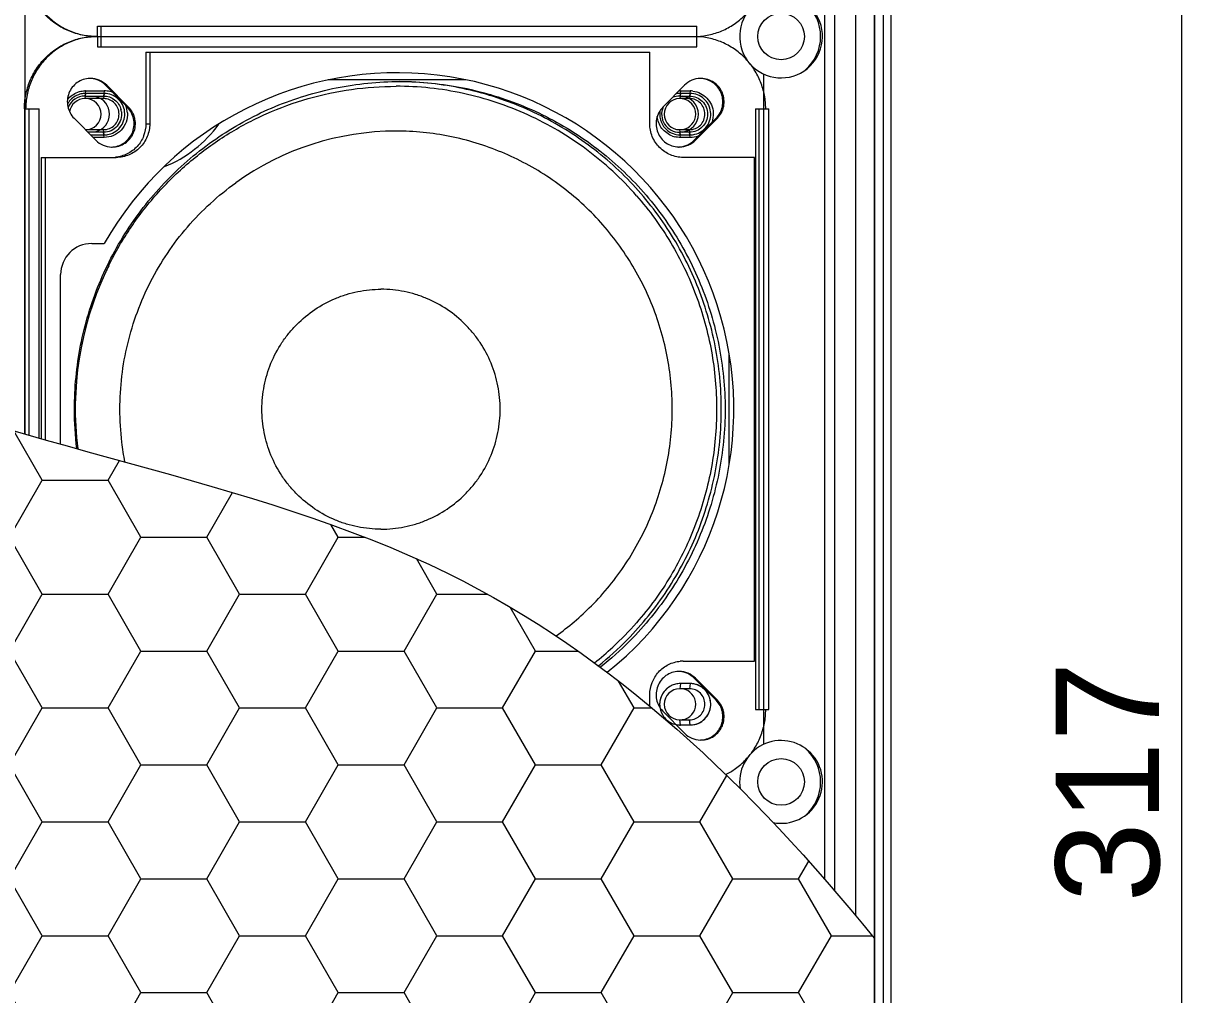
# Model space of a CAD drawing. Header units: millimetres. Extents: x 0 to 1782, y 0 to 1260.
# Drawn here: x 267.5 to 381.3, y 806.8 to 900.5 of the extents above; entities that cross this region are included whole.
import ezdxf

# ---------------------------------------------------------------- set-up
doc = ezdxf.new("R2010")
doc.units = ezdxf.units.MM
doc.header["$LTSCALE"] = 0.1
doc.layers.get('0').update_dxf_attribs({"lineweight": 13})
doc.layers.get('Defpoints').update_dxf_attribs({"lineweight": 9})
doc.layers.add('标注', color=251, linetype='Continuous', lineweight=9)
doc.styles.get("Standard").update_dxf_attribs({"font": 'arial.ttf'})
doc.dimstyles.new('STANDARD 4', dxfattribs={"dimscale": 4, "dimtxt": 2.5, "dimasz": 1.5, "dimexe": 0.5, "dimexo": 0.5, "dimgap": 0.5, "dimtad": 1, "dimtoh": 1, "dimdec": 1, "dimzin": 12, "dimdsep": 46, "dimtxsty": 'Standard', "dimcen": 0, "dimclrd": 256, "dimclre": 256, "dimclrt": 256, "dimadec": 0, "dimazin": 0, "dimtp": 0.01, "dimtm": 0.01, "dimtfac": 1, "dimtdec": 1, "dimtofl": 0, "dimtmove": 0, "dimatfit": 3, "dimfxl": 1, "dimtolj": 1, "dimtzin": 4, "dimlwd": -1, "dimlwe": -1, "dimarcsym": 0})

# ---------------------------------------------------------------- blocks, each defined once
blk = doc.blocks.new('*D3')
at = {"layer": 'Defpoints', "color": 0, "transparency": 16777216}
for p in [(347.6, 985.8), (379.29, 985.8), (351.21, 668.8)]:
    blk.add_point(p, dxfattribs=at)
at = {"layer": '标注', "transparency": 16777216}
for p, q in [((349.6, 985.8), (381.29, 985.8)), ((379.29, 674.8), (379.29, 979.8)), ((353.21, 668.8), (381.29, 668.8))]:
    blk.add_line(p, q, dxfattribs=at)
for points in [[(378.29, 979.8), (380.29, 979.8), (379.29, 985.8)], [(378.29, 674.8), (380.29, 674.8), (379.29, 668.8)]]:
    blk.add_solid(points, dxfattribs=at)
at = {"layer": '标注', "transparency": 16777216, "insert": (372.18, 827.3), "char_height": 10, "attachment_point": 5, "rotation": 90}
blk.add_mtext('\\A1;317', dxfattribs=at)

msp = doc.modelspace()

# ---------------------------------------------------------------- hatches: boundary and pattern name
at = {"layer": '标注'}
h = msp.add_hatch(dxfattribs=at)
h.set_pattern_fill('HONEY', color=256, scale=2)
h.set_pattern_definition([(0, (631.211, 141.5306), (9.525, 5.49926), [6.35, -12.7]), (120, (631.211, 141.5306), (-9.525, 5.49926), [6.35, -12.7]), (60, (631.211, 141.5306), (2e-08, 10.998523), [-12.7, 6.35])])
edge = h.paths.add_edge_path()
edge.add_spline(control_points=[(349.58, 812.21), (337.65, 826.91), (308.87, 854.53), (234.31, 863.25), (184.37, 916.54), (164.79, 958.13), (158.76, 972.55)], knot_values=[29.485286, 29.485286, 29.485286, 29.485286, 84.993062, 150.670041, 241.548536, 288.497234, 288.497234, 288.497234, 288.497234], degree=3, periodic=0)
edge.add_line((158.76, 972.55), (142.62, 972.55))
edge.add_line((142.62, 972.55), (142.62, 682.05))
edge.add_line((142.62, 682.05), (218.71, 682.05))
edge.add_line((218.71, 682.05), (225.74, 694.05))
edge.add_line((225.74, 694.05), (236.52, 694.05))
edge.add_line((236.52, 694.05), (242.52, 683.65))
edge.add_line((242.52, 683.65), (249.68, 683.65))
edge.add_line((249.68, 683.65), (255.68, 694.05))
edge.add_line((255.68, 694.05), (266.46, 694.05))
edge.add_line((266.46, 694.05), (273.49, 682.05))
edge.add_line((273.49, 682.05), (349.58, 682.05))
edge.add_line((349.58, 682.05), (349.58, 812.21))

# ---------------------------------------------------------------- linework, layer by layer
for p, q in [((351.21, 974.83), (351.21, 679.77)), ((351.21, 974.83), (351.21, 679.77)), ((351.21, 974.83), (351.21, 810.18)), ((344.78, 972.87), (344.78, 817.92)), ((345.78, 816.76), (345.78, 972.87)), ((347.78, 972.87), (347.78, 814.4)), ((349.64, 681.71), (349.64, 972.91)), ((349.64, 681.71), (349.64, 972.88)), ((349.64, 812.12), (349.64, 972.88)), ((350.5, 682.57), (350.5, 971.83)), ((350.5, 682.57), (350.5, 971.83)), ((350.5, 811.07), (350.5, 971.83)), ((267.6, 860.89), (267.6, 905.38)), ((274.61, 899.3), (274.61, 900.3)), ((274.61, 900.3), (332.48, 900.3)), ((274.61, 899.3), (332.48, 899.3)), ((274.61, 899.3), (274.61, 898.3)), ((274.61, 899.3), (332.48, 899.3)), ((274.91, 900.3), (274.91, 899.3)), ((274.91, 899.3), (274.91, 898.3)), ((332.48, 899.3), (332.48, 900.3)), ((332.48, 898.3), (332.48, 899.3)), ((274.61, 898.3), (332.48, 898.3)), ((279.27, 897.8), (279.27, 890.87)), ((279.27, 897.8), (327.93, 897.8)), ((279.64, 897.8), (279.64, 890.87)), ((327.93, 890.87), (327.93, 897.8)), ((310.16, 895.1), (296.86, 895.1)), ((338.89, 895.68), (338.89, 830.91)), ((273.45, 894.05), (273.39, 893.55)), ((273.45, 893.8), (273.39, 893.3)), ((273.39, 893.55), (275.19, 893.55)), ((273.45, 894.05), (275.25, 894.05)), ((275.25, 893.8), (273.45, 893.8)), ((275.25, 894.05), (275.19, 893.55)), ((275.25, 893.8), (275.19, 893.3)), ((277.48, 892.47), (275.37, 894.59)), ((275.49, 894.59), (275.37, 894.59)), ((277.6, 892.47), (275.49, 894.59)), ((331.29, 894.59), (329.19, 892.47)), ((330.8, 894.05), (331.82, 894.05)), ((330.88, 894.05), (330.82, 893.55)), ((330.88, 893.8), (330.82, 893.3)), ((330.82, 893.55), (331.76, 893.55)), ((331.82, 893.8), (330.88, 893.8)), ((331.82, 894.05), (331.76, 893.55)), ((331.82, 893.8), (331.76, 893.3)), ((275.19, 893.3), (273.39, 893.3)), ((277.6, 892.47), (277.48, 892.47)), ((331.76, 893.3), (330.82, 893.3)), ((267.54, 892.3), (267.54, 860.91)), ((267.54, 892.3), (268.96, 892.3)), ((267.97, 892.3), (267.97, 860.79)), ((268.96, 860.51), (268.96, 892.3)), ((272.34, 891.4), (274.44, 889.28)), ((332.22, 889.28), (334.33, 891.4)), ((332.34, 889.28), (334.45, 891.4)), ((334.45, 891.4), (334.33, 891.4)), ((338.13, 892.3), (338.13, 834.3)), ((338.13, 892.3), (339.43, 892.3)), ((338.44, 892.3), (338.44, 834.3)), ((339.43, 834.3), (339.43, 892.3)), ((273.44, 890.3), (275.19, 890.3)), ((275.25, 889.8), (275.19, 890.3)), ((279.27, 890.87), (279.64, 890.87)), ((330.82, 890.3), (331.76, 890.3)), ((330.88, 889.8), (330.82, 890.3)), ((331.82, 889.8), (331.76, 890.3)), ((275.19, 890.05), (273.68, 890.05)), ((273.93, 889.8), (275.25, 889.8)), ((275.25, 889.55), (274.18, 889.55)), ((275.25, 889.55), (275.19, 890.05)), ((330.88, 889.55), (330.82, 890.05)), ((331.76, 890.05), (330.82, 890.05)), ((330.88, 889.8), (331.82, 889.8)), ((331.82, 889.55), (330.88, 889.55)), ((331.82, 889.55), (331.76, 890.05)), ((332.34, 889.28), (332.22, 889.28)), ((269.17, 887.62), (269.17, 860.45)), ((269.17, 887.62), (276.41, 887.62)), ((269.54, 887.62), (269.54, 860.34)), ((338.03, 887.62), (331.15, 887.62)), ((338.03, 838.97), (338.03, 887.62)), ((274.04, 879.3), (275.25, 879.3)), ((271.04, 859.92), (271.04, 876.3)), ((335.6, 857.99), (335.6, 868.6)), ((331.15, 838.97), (338.03, 838.97)), ((330.88, 836.8), (330.82, 836.3)), ((330.88, 836.8), (330.82, 836.3)), ((331.82, 836.8), (330.88, 836.8)), ((331.82, 836.8), (330.88, 836.8)), ((331.82, 836.8), (331.76, 836.3)), ((331.82, 836.8), (331.76, 836.3)), ((332.34, 837.31), (332.22, 837.31)), ((334.33, 835.19), (332.22, 837.31)), ((334.45, 835.19), (332.34, 837.31)), ((327.93, 834.62), (327.93, 835.72)), ((331.76, 836.3), (330.82, 836.3)), ((331.76, 836.3), (330.82, 836.3)), ((334.45, 835.19), (334.33, 835.19)), ((329.19, 834.13), (331.29, 832.01)), ((330.82, 833.3), (331.76, 833.3)), ((330.88, 832.8), (330.82, 833.3)), ((330.82, 833.3), (331.76, 833.3)), ((330.88, 832.8), (330.82, 833.3)), ((331.82, 832.8), (331.76, 833.3)), ((331.82, 832.8), (331.76, 833.3)), ((338.13, 834.3), (339.43, 834.3)), ((330.88, 832.8), (331.82, 832.8)), ((330.88, 832.8), (331.82, 832.8))]:
    msp.add_line(p, q)
for centre in [(340.6, 899.3), (340.6, 827.3)]:
    msp.add_circle(centre, 2.25)
for centre, radius, start, end in [((340.6, 899.3), 4, 144.0326, 136.5462), ((340.11, 899.29), 4.31, 359.9637, 48.6074), ((274.61, 906.16), 6.86, 268.9829, 269.9997), ((274.61, 892.44), 6.86, 90.0003, 91.0171), ((340.11, 899.3), 4.31, 311.3849, 359.8819), ((273.92, 893.04), 2.21, 89.9982, 91.5819), ((273.91, 893.02), 2.22, 44.7322, 89.9639), ((273.79, 893.02), 2.23, 44.7396, 84.9462), ((303.54, 863.3), 32.5, 308.5843, 150.5076), ((332.87, 893.02), 2.23, 91.6112, 135.2653), ((332.87, 893.04), 2.21, 90.0027, 91.5862), ((273.39, 891.8), 1.75, 90, 159.0749), ((273.41, 892.18), 1.87, 88.8421, 91.592), ((275.25, 891.84), 2.21, 83.0928, 89.9814), ((275.25, 891.81), 2.24, 68.4391, 83.1002), ((330.82, 891.8), 1.75, 90, 113.9789), ((330.84, 892.18), 1.87, 88.8421, 92.6517), ((331.82, 891.84), 2.21, 83.0928, 89.9814), ((273.39, 891.8), 1.5, 90, 171.5887), ((275.21, 891.79), 2.28, 3.385, 21.3313), ((330.82, 891.8), 1.75, 156.6642, 270), ((330.82, 891.8), 1.5, 90, 270), ((275.15, 891.8), 1.77, 7.4688, 14.868), ((276.6, 897.87), 12, 291.8045, 324.0651), ((303.44, 863.63), 26.53, 90.0202, 125.6945), ((276.02, 890.85), 2.23, 224.7347, 268.3888), ((275.25, 891.78), 1.98, 270.0573, 283.5324), ((330.89, 891.8), 2.26, 249.7765, 256.311), ((330.76, 890.85), 2.22, 270.0361, 315.2678), ((330.85, 891.46), 1.67, 268.0764, 271.0829), ((330.64, 890.85), 2.23, 275.0538, 315.2604), ((331.82, 891.78), 1.98, 270.0572, 283.5338), ((331.83, 891.75), 2.2, 290.1114, 291.6164), ((276.02, 890.83), 2.21, 268.4138, 269.9973), ((330.76, 890.83), 2.21, 268.4181, 270.0018), ((274.04, 876.3), 3, 90, 180), ((303.86, 863.3), 31.41, 155.1643, 187.0092), ((303.75, 863.34), 31.28, 153.7919, 155.147), ((331.15, 835.78), 3.19, 90.0077, 95.1203), ((330.76, 835.76), 2.21, 89.9982, 91.5819), ((330.76, 835.75), 2.22, 44.7322, 89.9639), ((330.64, 835.74), 2.23, 44.7396, 84.9462), ((331.82, 834.82), 1.98, 76.4662, 89.9428), ((330.82, 834.8), 1.5, 90, 270), ((330.82, 834.8), 1.5, 90, 270), ((330.89, 834.8), 2.01, 183.5649, 189.1768), ((331.79, 834.8), 2.02, 356.6857, 9.8822), ((330.85, 834.46), 1.67, 268.0764, 271.0829), ((330.85, 834.46), 1.67, 268.0764, 271.0829), ((331.82, 834.78), 1.98, 270.0573, 283.5324), ((331.82, 834.78), 1.98, 270.0573, 283.5324), ((332.87, 833.57), 2.23, 224.7347, 268.3888), ((332.87, 833.56), 2.21, 268.4138, 269.9973), ((340.6, 827.3), 4, 259.0418, 189.4217), ((340.11, 827.29), 4.31, 359.9637, 48.6074), ((340.11, 827.3), 4.31, 311.3849, 359.8819)]:
    msp.add_arc(centre, radius, start, end)
for centre, major_axis, start_param, end_param in [((273.44, 891.8), (-1.51, 0), 7.853982, 10.995574), ((273.99, 891.8), (1.76, 0), -1.304831, 1.304831), ((330.86, 891.8), (1.51, 0), 4.849112, 7.717258), ((330.86, 891.8), (1.76, 0), 4.847543, 7.718827), ((330.86, 834.8), (-1.51, 0), 7.990705, 10.858851), ((330.86, 834.8), (-1.51, 0), 7.990705, 10.858851)]:
    msp.add_ellipse(centre, major_axis=major_axis, ratio=0.992546, start_param=start_param, end_param=end_param)
for points, knots in [([(158.76, 972.55), (164.79, 958.13), (184.37, 916.54), (234.31, 863.25), (308.87, 854.53), (337.65, 826.91), (349.58, 812.21)], [29.485286, 29.485286, 29.485286, 29.485286, 76.433984, 167.312479, 232.989458, 288.497234, 288.497234, 288.497234, 288.497234]), ([(274.49, 899.3), (274.03, 899.3), (273.12, 899.39), (271.81, 899.79), (270.6, 900.44), (269.54, 901.32), (268.67, 902.38), (268.03, 903.6), (267.63, 904.92), (267.54, 905.84), (267.54, 906.3)], [0, 0, 0, 0, 0.124541, 0.249152, 0.373892, 0.498802, 0.623893, 0.749153, 0.874542, 1, 1, 1, 1]), ([(267.66, 906.3), (267.66, 905.85), (267.75, 904.94), (268.14, 903.63), (268.77, 902.42), (269.62, 901.36), (270.66, 900.48), (271.85, 899.83), (273.14, 899.41), (274.04, 899.31), (274.49, 899.3)], [0, 0, 0, 0, 0.125451, 0.250835, 0.376091, 0.501183, 0.626093, 0.750837, 0.875444, 1, 1, 1, 1]), ([(332.48, 899.3), (332.92, 899.32), (333.8, 899.45), (335.06, 899.88), (336.22, 900.55), (337.23, 901.43), (338.05, 902.48), (338.66, 903.67), (339.04, 904.96), (339.12, 905.85), (339.12, 906.3)], [0, 0, 0, 0, 0.12457, 0.249174, 0.373923, 0.498837, 0.62393, 0.749182, 0.87456, 1, 1, 1, 1]), ([(267.54, 892.3), (267.54, 892.75), (267.63, 893.67), (268.03, 894.99), (268.67, 896.21), (269.54, 897.28), (270.6, 898.15), (271.81, 898.81), (273.12, 899.21), (274.03, 899.3), (274.49, 899.3)], [0, 0, 0, 0, 0.125458, 0.250847, 0.376107, 0.501198, 0.626108, 0.750848, 0.875459, 1, 1, 1, 1]), ([(274.49, 899.3), (274.04, 899.29), (273.14, 899.18), (271.85, 898.77), (270.66, 898.11), (269.62, 897.23), (268.77, 896.17), (268.14, 894.96), (267.75, 893.66), (267.66, 892.75), (267.66, 892.3)], [0, 0, 0, 0, 0.124556, 0.249163, 0.373907, 0.498817, 0.623909, 0.749165, 0.874549, 1, 1, 1, 1]), ([(339.12, 892.3), (339.12, 892.74), (339.04, 893.63), (338.66, 894.92), (338.05, 896.11), (337.23, 897.17), (336.22, 898.04), (335.06, 898.71), (333.8, 899.15), (332.92, 899.27), (332.48, 899.29)], [0, 0, 0, 0, 0.12544, 0.250818, 0.37607, 0.501163, 0.626077, 0.750826, 0.87543, 1, 1, 1, 1]), ([(273.85, 895.25), (273.64, 895.24), (273.21, 895.16), (272.62, 894.87), (272.14, 894.41), (271.81, 893.84), (271.66, 893.2), (271.7, 892.54), (271.92, 891.91), (272.18, 891.56), (272.34, 891.4)], [0, 0, 0, 0, 0.124453, 0.249065, 0.37393, 0.499055, 0.624364, 0.749724, 0.874965, 1, 1, 1, 1]), ([(272.6, 859.49), (272.45, 860.75), (272.25, 864.1), (272.77, 869.51), (274.27, 874.49), (276.03, 878.24), (277.62, 880.91), (279.46, 883.41), (282.22, 886.48), (286.21, 889.78), (290.77, 892.24), (294.65, 893.63), (297.64, 894.39), (300.7, 894.84), (302.76, 894.95), (303.78, 894.95)], [0.4614892, 0.4614892, 0.4614892, 0.4614892, 0.5, 0.5626912, 0.6253476, 0.6566907, 0.6880146, 0.7193174, 0.7505978, 0.8130146, 0.8753475, 0.9065253, 0.9376891, 0.9688529, 1, 1, 1, 1]), ([(303.78, 894.95), (304.81, 894.95), (306.87, 894.84), (309.92, 894.39), (312.92, 893.63), (316.79, 892.24), (321.35, 889.78), (325.34, 886.48), (328.1, 883.41), (329.94, 880.91), (331.53, 878.24), (333.29, 874.49), (334.79, 869.51), (335.4, 863.3), (334.79, 857.09), (333.29, 852.1), (331.53, 848.36), (329.94, 845.69), (328.1, 843.19), (325.87, 840.71), (324.15, 839.17), (323.15, 838.38)], [0, 0, 0, 0, 0.0311471, 0.0623109, 0.0934747, 0.1246525, 0.1869854, 0.2494022, 0.2806826, 0.3119854, 0.3433093, 0.3746524, 0.4373088, 0.5, 0.5626912, 0.6253476, 0.6566907, 0.6880146, 0.7193174, 0.7505978, 0.7890588, 0.7890588, 0.7890588, 0.7890588]), ([(322.96, 838.52), (323.95, 839.31), (325.64, 840.84), (327.84, 843.31), (329.65, 845.8), (331.22, 848.46), (332.95, 852.18), (334.43, 857.13), (335.03, 863.3), (334.43, 869.46), (332.95, 874.41), (331.22, 878.14), (329.65, 880.79), (327.84, 883.28), (325.12, 886.34), (321.17, 889.65), (316.67, 892.12), (312.84, 893.54), (309.87, 894.32), (306.84, 894.81), (304.8, 894.93), (303.78, 894.94)], [0.2110855, 0.2110855, 0.2110855, 0.2110855, 0.2494063, 0.2806865, 0.3119891, 0.3433126, 0.3746548, 0.4373103, 0.5, 0.5626897, 0.6253452, 0.6566874, 0.6880109, 0.7193135, 0.7505937, 0.8130121, 0.8753463, 0.9065248, 0.9376882, 0.9688491, 1, 1, 1, 1]), ([(334.45, 891.4), (334.6, 891.56), (334.8, 891.83), (334.98, 892.24), (335.1, 892.66), (335.12, 893.22), (334.99, 893.76), (334.79, 894.16), (334.54, 894.52), (334.13, 894.89), (333.53, 895.18), (333.09, 895.25), (332.87, 895.25)], [0, 0, 0, 0, 0.12496, 0.187695, 0.250461, 0.375744, 0.50097, 0.563686, 0.626343, 0.751113, 0.875632, 1, 1, 1, 1]), ([(334.33, 891.4), (334.48, 891.56), (334.73, 891.9), (334.96, 892.5), (335.01, 893.15), (334.87, 893.78), (334.57, 894.34), (334.13, 894.8), (333.57, 895.12), (333.15, 895.22), (332.94, 895.24)], [0, 0, 0, 0, 0.125016, 0.250237, 0.375579, 0.500883, 0.62602, 0.750908, 0.875543, 1, 1, 1, 1]), ([(271.69, 893.2), (271.82, 893.36), (272.12, 893.65), (272.49, 893.84), (272.69, 893.92)], [0, 0, 0, 0, 0.498304, 1, 1, 1, 1]), ([(272.56, 893.59), (272.39, 893.5), (272.08, 893.29), (271.82, 892.98), (271.71, 892.79), (271.69, 892.76)], [0, 0, 0, 0, 0.1265058, 0.2517854, 0.2741853, 0.2741853, 0.2741853, 0.2741853]), ([(272.69, 893.92), (272.74, 893.94), (272.96, 894.01), (273.19, 894.04), (273.36, 894.05)], [0, 0, 0, 0, 0.25371, 1, 1, 1, 1]), ([(275.19, 893.55), (275.56, 893.55), (276.33, 893.29), (276.77, 892.61), (276.87, 892.25)], [0, 0, 0, 0, 0.498952, 1, 1, 1, 1]), ([(275.71, 889.85), (275.94, 889.91), (276.39, 890.11), (276.91, 890.63), (277.22, 891.3), (277.26, 892.04), (277.05, 892.74), (276.6, 893.32), (275.97, 893.71), (275.49, 893.8), (275.25, 893.8)], [0, 0, 0, 0, 0.124715, 0.24965, 0.374913, 0.50033, 0.62567, 0.750743, 0.875475, 1, 1, 1, 1]), ([(275.68, 877.16), (276.31, 878.45), (277.76, 880.95), (280.43, 884.35), (283.55, 887.35), (287.04, 889.89), (290.85, 891.92), (294.9, 893.4), (299.12, 894.29), (301.99, 894.49), (303.42, 894.49)], [0, 0, 0, 0, 0.125398, 0.250675, 0.375823, 0.500843, 0.625748, 0.750556, 0.875297, 1, 1, 1, 1]), ([(326.65, 883.92), (325.93, 884.75), (324.39, 886.32), (321.85, 888.43), (319.11, 890.26), (316.19, 891.78), (313.12, 892.98), (309.95, 893.85), (306.7, 894.38), (304.51, 894.49), (303.42, 894.49)], [0, 0, 0, 0, 0.125284, 0.25047, 0.37556, 0.500564, 0.625495, 0.750357, 0.875204, 1, 1, 1, 1]), ([(331.76, 893.55), (331.99, 893.55), (332.45, 893.46), (333.02, 893.07), (333.41, 892.48), (333.55, 891.8), (333.41, 891.11), (333.02, 890.53), (332.45, 890.14), (331.99, 890.05), (331.76, 890.05)], [0, 0, 0, 0, 0.124567, 0.249388, 0.374568, 0.5, 0.625432, 0.750611, 0.875433, 1, 1, 1, 1]), ([(332.29, 889.85), (332.52, 889.91), (332.97, 890.11), (333.49, 890.63), (333.79, 891.3), (333.84, 892.04), (333.62, 892.74), (333.17, 893.32), (332.55, 893.71), (332.06, 893.8), (331.82, 893.8)], [0, 0, 0, 0, 0.124714, 0.24965, 0.374913, 0.50033, 0.62567, 0.750742, 0.875475, 1, 1, 1, 1]), ([(332.09, 894.03), (332.35, 894), (332.85, 893.85), (333.48, 893.37), (333.92, 892.71), (334.04, 892.19), (334.05, 891.93)], [0, 0, 0, 0, 0.249383, 0.498969, 0.74926, 1, 1, 1, 1]), ([(275.19, 890.3), (275.38, 890.3), (275.77, 890.38), (276.27, 890.71), (276.6, 891.21), (276.72, 891.8), (276.6, 892.39), (276.27, 892.89), (275.77, 893.22), (275.38, 893.3), (275.19, 893.3)], [0, 0, 0, 0, 0.124567, 0.249389, 0.374568, 0.5, 0.625432, 0.750612, 0.875433, 1, 1, 1, 1]), ([(276.02, 888.62), (276.24, 888.62), (276.68, 888.69), (277.28, 888.98), (277.69, 889.35), (277.94, 889.71), (278.14, 890.11), (278.28, 890.65), (278.25, 891.21), (278.13, 891.64), (277.95, 892.04), (277.75, 892.31), (277.6, 892.47)], [0, 0, 0, 0, 0.124368, 0.248887, 0.373657, 0.436314, 0.49903, 0.624256, 0.749539, 0.812305, 0.87504, 1, 1, 1, 1]), ([(276.09, 888.63), (276.3, 888.65), (276.72, 888.75), (277.28, 889.07), (277.72, 889.53), (278.03, 890.09), (278.16, 890.73), (278.11, 891.37), (277.88, 891.97), (277.63, 892.32), (277.48, 892.47)], [0, 0, 0, 0, 0.124457, 0.249092, 0.37398, 0.499117, 0.624421, 0.749763, 0.874984, 1, 1, 1, 1]), ([(329.19, 892.47), (329.03, 892.31), (328.77, 891.96), (328.55, 891.33), (328.51, 890.67), (328.66, 890.03), (328.99, 889.46), (329.47, 889), (330.05, 888.71), (330.49, 888.63), (330.7, 888.63)], [0, 0, 0, 0, 0.125035, 0.250276, 0.375636, 0.500945, 0.62607, 0.750935, 0.875547, 1, 1, 1, 1]), ([(331.76, 890.3), (331.96, 890.3), (332.35, 890.38), (332.84, 890.71), (333.17, 891.21), (333.29, 891.8), (333.17, 892.39), (332.84, 892.89), (332.35, 893.22), (331.96, 893.3), (331.76, 893.3)], [0, 0, 0, 0, 0.124567, 0.249388, 0.374568, 0.5, 0.625432, 0.750611, 0.875433, 1, 1, 1, 1]), ([(276.91, 892.03), (276.94, 891.78), (276.9, 891.27), (276.53, 890.61), (275.93, 890.15), (275.43, 890.05), (275.19, 890.05)], [0, 0, 0, 0, 0.250844, 0.501272, 0.750897, 1, 1, 1, 1]), ([(277.48, 891.93), (277.5, 891.63), (277.41, 891.01), (276.92, 890.21), (276.16, 889.67), (275.55, 889.55), (275.25, 889.55)], [0, 0, 0, 0, 0.250857, 0.50125, 0.750858, 1, 1, 1, 1]), ([(330.11, 889.68), (329.72, 889.83), (329, 890.34), (328.68, 891.16), (328.64, 891.57)], [0, 0, 0, 0, 0.50149, 1, 1, 1, 1]), ([(328.9, 892.12), (328.89, 892.01), (328.85, 891.53), (329.04, 890.86), (329.52, 890.29), (329.83, 890.08), (330, 890)], [0.4254256, 0.4254256, 0.4254256, 0.4254256, 0.4997007, 0.747233, 0.8736084, 1, 1, 1, 1]), ([(279.27, 890.87), (279.27, 890.48), (279.12, 889.67), (278.59, 888.8), (277.99, 888.26), (277.48, 887.94), (276.92, 887.73), (276.53, 887.66), (276.33, 887.64)], [0, 0, 0, 0, 0.250272, 0.500046, 0.625236, 0.750236, 0.875122, 1, 1, 1, 1]), ([(279.64, 890.87), (279.64, 890.66), (279.6, 890.24), (279.41, 889.62), (279.11, 889.06), (278.71, 888.56), (278.21, 888.16), (277.65, 887.85), (277.04, 887.67), (276.62, 887.62), (276.41, 887.62)], [0, 0, 0, 0, 0.12542, 0.250865, 0.376101, 0.501198, 0.626113, 0.75083, 0.875497, 1, 1, 1, 1]), ([(318.87, 841.4), (320.09, 842.27), (321.9, 843.81), (324.07, 846.23), (325.63, 848.35), (326.98, 850.62), (328.47, 853.8), (329.75, 858.03), (330.26, 863.3), (329.75, 868.57), (328.47, 872.8), (326.98, 875.98), (325.63, 878.24), (324.07, 880.37), (321.73, 882.97), (318.34, 885.78), (314.47, 887.86), (311.18, 889.04), (308.64, 889.69), (306.04, 890.07), (304.3, 890.16), (303.43, 890.16)], [0.1961472, 0.1961472, 0.1961472, 0.1961472, 0.2494022, 0.2806826, 0.3119854, 0.3433094, 0.3746524, 0.4373088, 0.5, 0.5626912, 0.6253476, 0.6566906, 0.6880146, 0.7193174, 0.7505978, 0.8130146, 0.8753473, 0.9065255, 0.9376893, 0.9688518, 1, 1, 1, 1]), ([(331.15, 887.62), (330.94, 887.62), (330.52, 887.67), (329.91, 887.85), (329.35, 888.16), (328.86, 888.56), (328.45, 889.06), (328.15, 889.62), (327.97, 890.24), (327.93, 890.66), (327.93, 890.87)], [0, 0, 0, 0, 0.124503, 0.24917, 0.373887, 0.498802, 0.623899, 0.749135, 0.87458, 1, 1, 1, 1]), ([(330, 890), (330.06, 889.97), (330.31, 889.86), (330.59, 889.8), (330.79, 889.8)], [0, 0, 0, 0, 0.256087, 1, 1, 1, 1]), ([(277.25, 858.21), (277.13, 858.84), (276.86, 860.53), (276.7, 863.3), (276.89, 866.49), (277.45, 869.64), (278.39, 872.71), (279.67, 875.63), (281.29, 878.39), (283.23, 880.93), (285.45, 883.22), (287.1, 884.56), (287.96, 885.18)], [0.3997166, 0.3997166, 0.3997166, 0.3997166, 0.4373846, 0.5, 0.5626154, 0.6252178, 0.6877947, 0.7503355, 0.8128314, 0.8752757, 0.9376656, 1, 1, 1, 1]), ([(326.65, 883.92), (327.88, 882.51), (330.1, 879.46), (332.54, 874.38), (334.04, 868.93), (334.55, 863.3), (334.04, 857.67), (332.54, 852.22), (330.1, 847.13), (327.88, 844.08), (326.65, 842.68)], [0, 0, 0, 0, 0.124844, 0.249815, 0.374882, 0.5, 0.625118, 0.750185, 0.875157, 1, 1, 1, 1]), ([(301.97, 851.71), (301.22, 851.71), (300.09, 851.82), (298.63, 852.19), (297.21, 852.7), (295.54, 853.6), (294.08, 854.81), (293.07, 855.93), (292.17, 857.15), (291.28, 858.84), (290.62, 861.02), (290.4, 863.3), (290.62, 865.57), (291.28, 867.76), (292.17, 869.44), (293.07, 870.66), (294.08, 871.78), (295.54, 872.99), (297.21, 873.89), (298.63, 874.4), (300.09, 874.77), (301.22, 874.89), (301.97, 874.89)], [0, 0, 0, 0, 0.062254, 0.093429, 0.124614, 0.186966, 0.249401, 0.280691, 0.312004, 0.374614, 0.43729, 0.5, 0.56271, 0.625386, 0.687996, 0.719309, 0.750599, 0.813034, 0.875386, 0.906571, 0.937746, 1, 1, 1, 1]), ([(301.97, 851.71), (302.73, 851.71), (303.86, 851.82), (305.32, 852.19), (306.74, 852.7), (308.41, 853.6), (309.87, 854.81), (310.88, 855.93), (311.78, 857.15), (312.67, 858.84), (313.33, 861.02), (313.55, 863.3), (313.33, 865.57), (312.67, 867.76), (311.78, 869.44), (310.88, 870.66), (309.87, 871.78), (308.41, 872.99), (306.74, 873.89), (305.32, 874.4), (303.86, 874.77), (302.73, 874.89), (301.97, 874.89)], [0, 0, 0, 0, 0.062254, 0.093429, 0.124614, 0.186966, 0.249401, 0.280691, 0.312004, 0.374614, 0.43729, 0.5, 0.56271, 0.625386, 0.687996, 0.719309, 0.750599, 0.813034, 0.875386, 0.906571, 0.937746, 1, 1, 1, 1]), ([(322.59, 838.8), (323.19, 839.28), (324.62, 840.5), (325.93, 841.85), (326.65, 842.68)], [0.7863576, 0.7863576, 0.7863576, 0.7863576, 0.8747156, 1, 1, 1, 1]), ([(327.93, 835.72), (327.93, 836.12), (328.08, 836.92), (328.61, 837.79), (329.21, 838.33), (329.72, 838.65), (330.28, 838.87), (330.67, 838.94), (330.87, 838.96)], [0, 0, 0, 0, 0.250272, 0.500046, 0.625236, 0.750236, 0.875122, 1, 1, 1, 1]), ([(330.7, 837.97), (330.49, 837.96), (330.05, 837.89), (329.47, 837.59), (328.99, 837.14), (328.66, 836.56), (328.51, 835.92), (328.55, 835.26), (328.77, 834.64), (329.03, 834.28), (329.19, 834.13)], [0, 0, 0, 0, 0.124453, 0.249065, 0.37393, 0.499055, 0.624364, 0.749724, 0.874965, 1, 1, 1, 1]), ([(332.29, 832.85), (332.52, 832.91), (332.97, 833.11), (333.49, 833.63), (333.79, 834.3), (333.84, 835.04), (333.62, 835.74), (333.17, 836.32), (332.55, 836.71), (332.06, 836.8), (331.82, 836.8)], [0, 0, 0, 0, 0.124715, 0.24965, 0.374913, 0.50033, 0.62567, 0.750743, 0.875475, 1, 1, 1, 1]), ([(333.78, 835.14), (333.71, 835.52), (333.36, 836.25), (332.66, 836.65), (332.29, 836.74)], [0, 0, 0, 0, 0.500971, 1, 1, 1, 1]), ([(329.98, 836.59), (329.81, 836.5), (329.48, 836.27), (329.12, 835.81), (328.9, 835.26), (328.87, 834.87), (328.88, 834.67)], [0, 0, 0, 0, 0.251901, 0.501343, 0.750505, 1, 1, 1, 1]), ([(329.98, 836.59), (329.82, 836.5), (329.51, 836.29), (329.03, 835.72), (328.77, 834.79), (329.04, 833.86), (329.52, 833.29), (329.83, 833.08), (330, 833)], [0, 0, 0, 0, 0.126506, 0.251785, 0.499701, 0.747233, 0.873608, 1, 1, 1, 1]), ([(331.76, 833.3), (331.96, 833.3), (332.35, 833.38), (332.84, 833.71), (333.17, 834.21), (333.29, 834.8), (333.17, 835.39), (332.84, 835.89), (332.35, 836.22), (331.96, 836.3), (331.76, 836.3)], [0, 0, 0, 0, 0.124567, 0.249389, 0.374568, 0.5, 0.625432, 0.750612, 0.875433, 1, 1, 1, 1]), ([(331.76, 833.3), (331.96, 833.3), (332.35, 833.38), (332.84, 833.71), (333.17, 834.21), (333.29, 834.8), (333.17, 835.39), (332.84, 835.89), (332.35, 836.22), (331.96, 836.3), (331.76, 836.3)], [0, 0, 0, 0, 0.124567, 0.249389, 0.374568, 0.5, 0.625432, 0.750612, 0.875433, 1, 1, 1, 1]), ([(332.29, 832.85), (332.69, 832.95), (333.46, 833.42), (333.78, 834.26), (333.81, 834.68)], [0, 0, 0, 0, 0.498962, 1, 1, 1, 1]), ([(332.87, 831.35), (333.09, 831.35), (333.53, 831.41), (334.13, 831.7), (334.54, 832.08), (334.79, 832.44), (334.99, 832.83), (335.12, 833.38), (335.1, 833.93), (334.98, 834.36), (334.8, 834.76), (334.6, 835.03), (334.45, 835.19)], [0, 0, 0, 0, 0.124368, 0.248887, 0.373657, 0.436314, 0.49903, 0.624256, 0.749539, 0.812305, 0.87504, 1, 1, 1, 1]), ([(332.94, 831.36), (333.15, 831.38), (333.57, 831.47), (334.13, 831.79), (334.57, 832.25), (334.87, 832.82), (335.01, 833.45), (334.96, 834.09), (334.73, 834.7), (334.48, 835.04), (334.33, 835.19)], [0, 0, 0, 0, 0.124457, 0.249092, 0.37398, 0.499117, 0.624421, 0.749763, 0.874984, 1, 1, 1, 1]), ([(335.25, 828.02), (335.58, 828.18), (336.28, 828.6), (337.23, 829.43), (338.05, 830.48), (338.66, 831.67), (339.04, 832.96), (339.12, 833.85), (339.12, 834.3)], [0.2707231, 0.2707231, 0.2707231, 0.2707231, 0.3739232, 0.4988374, 0.6239299, 0.749182, 0.8745601, 1, 1, 1, 1]), ([(330, 833), (330.06, 832.97), (330.31, 832.86), (330.59, 832.8), (330.79, 832.8)], [0, 0, 0, 0, 0.256087, 1, 1, 1, 1])]:
    msp.add_open_spline(points, degree=3, knots=knots)
for points in [[(272.99, 893.75), (272.84, 893.71), (272.69, 893.65), (272.56, 893.59)], [(273.45, 893.8), (273.3, 893.8), (273.14, 893.78), (272.99, 893.75)], [(330.88, 893.8), (330.74, 893.8), (330.6, 893.79), (330.47, 893.76)], [(334.05, 891.93), (334.07, 891.61), (334.02, 891.27), (333.9, 890.97)], [(330.88, 889.55), (330.7, 889.54), (330.53, 889.57), (330.36, 889.61)], [(332.59, 889.68), (332.35, 889.59), (332.08, 889.55), (331.82, 889.55)], [(330.42, 836.75), (330.27, 836.71), (330.12, 836.65), (329.98, 836.59)], [(330.42, 836.75), (330.27, 836.71), (330.12, 836.65), (329.98, 836.59)], [(330.88, 836.8), (330.72, 836.8), (330.57, 836.78), (330.42, 836.75)], [(330.88, 836.8), (330.72, 836.8), (330.57, 836.78), (330.42, 836.75)], [(330.46, 832.84), (330.57, 832.82), (330.68, 832.8), (330.79, 832.8)]]:
    msp.add_open_spline(points, degree=3)
msp.add_line((349.58, 972.55), (349.58, 682.05), dxfattribs=at)
msp.add_open_spline([(158.76, 972.55), (164.79, 958.13), (184.37, 916.54), (234.31, 863.25), (308.87, 854.53), (337.65, 826.91), (349.58, 812.21)], degree=3, knots=[29.485286, 29.485286, 29.485286, 29.485286, 76.433984, 167.312479, 232.989458, 288.497234, 288.497234, 288.497234, 288.497234], dxfattribs=at)

# ---------------------------------------------------------------- dimensions: what is measured, and where the dimension line sits
dim = msp.add_linear_dim(base=(379.29, 985.8), p1=(351.21, 668.8), p2=(347.6, 985.8), angle=90, dimstyle='STANDARD 4', dxfattribs=at)
dim.commit()
dim.dimension.update_dxf_attribs({"geometry": '*D3', "text_midpoint": (379.29, 827.3), "dimtype": 160})

doc.saveas('drawing.dxf')
